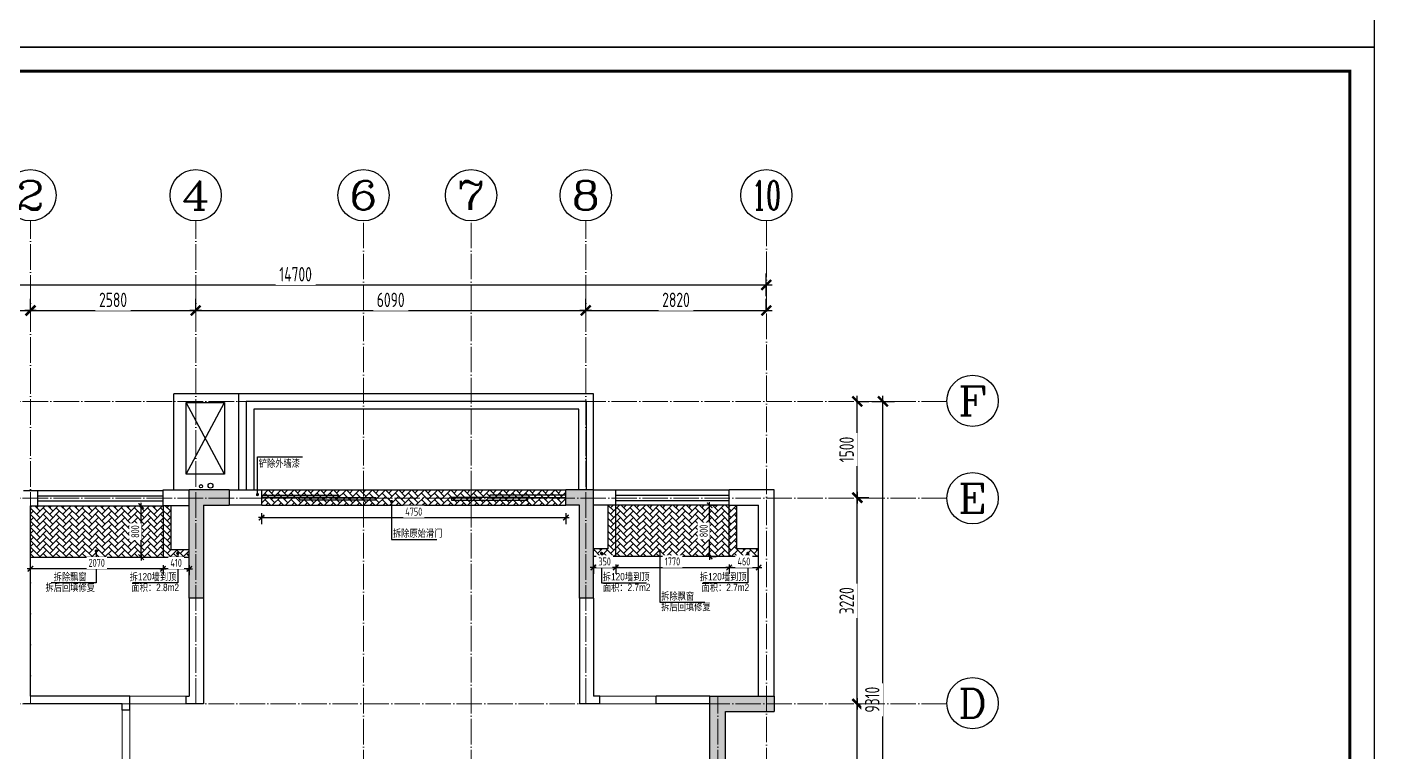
# Model space of a CAD drawing. Header units: inches. Extents: x 600 to 250244, y -404780 to 1000.
# Drawn here: x 70289 to 91323, y -280931 to -269611 of the extents above; entities that cross this region are included whole.
import ezdxf
from ezdxf.enums import TextEntityAlignment as Align

# ---------------------------------------------------------------- set-up
doc = ezdxf.new("R2010")
doc.units = ezdxf.units.IN
doc.header["$MEASUREMENT"] = 0
doc.linetypes.add('DOTE', pattern=[2.42, 2, -0.2, 0.02, -0.2])
for name, color, linetype in [('15开关布置图-YJ', 2, 'Continuous'), ('AXIS', 1, 'Continuous'), ('AXIS_TEXT', 7, 'Continuous'), ('A图框', 7, 'Continuous'), ('D-ARCHI', 250, 'Continuous'), ('EVH 立面填充', 8, 'Continuous'), ('IBS-003-建筑窗框', 3, 'Continuous'), ('IBS-182-原建筑墙体拆除', 200, 'Continuous'), ('IBS-182-原建筑非承重墙', 150, 'Continuous'), ('IBS-200-原建筑承重墙柱', 200, 'Continuous'), ('IBS-63-原建筑窗', 63, 'Continuous'), ('IRC-30-天花轮廓线', 30, 'Continuous'), ('外标注', 50, 'Continuous')]:
    doc.layers.add(name, color=color, linetype=linetype)
doc.layers.add('门', color=65, linetype='Continuous', lineweight=13)
doc.styles.add('_TCH_AXIS', font='COMPLEX', dxfattribs={"bigfont": 'GBCBIG'})
doc.styles.add('COMPLEX', font='COMPLEX')
doc.styles.add('HBA-DIMT', font='ARCHS.SHX', dxfattribs={"width": 0.8})
doc.styles.add('宋体', font='SimSun.ttf', dxfattribs={"width": 0.8})
doc.dimstyles.new('HBA_40', dxfattribs={"dimscale": 50, "dimtxt": 2.5, "dimasz": 0.1, "dimexe": 2, "dimexo": 2.5, "dimgap": 0.6, "dimtad": 1, "dimdec": 0, "dimrnd": 5, "dimzin": 0, "dimtxsty": 'HBA-DIMT', "dimblk": 'HBA_DIMENSION_TICK', "dimblk1": 'HBA_DIMENSION_TICK', "dimblk2": 'HBA_DIMENSION_TICK', "dimcen": 0.125, "dimclrd": 44, "dimclre": 44, "dimclrt": 2, "dimadec": 0, "dimazin": 0, "dimtfac": 1, "dimtdec": 0, "dimtix": 1, "dimtmove": 1, "dimatfit": 3, "dimldrblk": 'HBA_Leader_Dot', "dimfxl": 0, "dimtvp": 1, "dimtfill": 1, "dimtolj": 1, "dimtzin": 0, "dimarcsym": 0})
pattern_1 = [(45, (-18959.59, -185475.79), (8e-15, 101.823376), [216, -72]), (135, (-18908.676, -185424.88), (8e-15, 101.823376), [216, -72])]

# ---------------------------------------------------------------- blocks, each defined once
blk = doc.blocks.new('HBA_DIMENSION_TICK')
at = {"color": 0, "linetype": 'ByBlock'}
for p, q in [((-10, 0), (0, 0)), ((0, 0), (10, 0))]:
    blk.add_line(p, q, dxfattribs=at)
at = {"color": 50, "linetype": 'ByBlock'}
blk.add_solid([(-10, -7), (-7, -10), (7, 10), (10, 7)], dxfattribs=at)
blk = doc.blocks.new('*D151')
at = {"layer": 'Defpoints', "color": 0, "transparency": 16777216}
for p in [(83013, -280179), (83254, -280179), (83013, -282969)]:
    blk.add_point(p, dxfattribs=at)
at = {"layer": '外标注', "color": 44, "lineweight": -2, "transparency": 16777216}
for p, q in [((83238, -280179), (83434, -280179)), ((83254, -282960), (83254, -280188)), ((83238, -282969), (83434, -282969))]:
    blk.add_line(p, q, dxfattribs=at)
at = {"layer": '外标注', "color": 44, "lineweight": -2, "transparency": 16777216, "xscale": 9, "yscale": 9, "zscale": 9}
for p, rotation in [((83254, -280179), 90), ((83254, -282969), 270)]:
    blk.add_blockref('HBA_DIMENSION_TICK', p, dxfattribs=dict(at, rotation=rotation))
at = {"layer": '外标注', "color": 2, "transparency": 16777216, "insert": (83088, -281574), "char_height": 225, "attachment_point": 5, "rotation": 90, "style": 'HBA-DIMT', "bg_fill": 3, "box_fill_scale": 1.25, "bg_fill_color": 256, "bg_fill_true_color": 13158600, "bg_fill_transparency": 0}
blk.add_mtext('\\A1;2790', dxfattribs=at)
blk = doc.blocks.new('HBA_Leader_Dot')
at = {"color": 0, "linetype": 'ByBlock'}
blk.add_line((-5, 0), (-10, 0), dxfattribs=at)
at = {"color": 0, "linetype": 'ByBlock', "const_width": 5}
blk.add_lwpolyline([(-2.5, 0, 1), (2.5, 0, 1)], format="xyb", close=True, dxfattribs=at)
blk = doc.blocks.new('*D152')
at = {"layer": 'Defpoints', "color": 0, "transparency": 16777216}
for p in [(83013, -276959), (83254, -276959), (83013, -280179)]:
    blk.add_point(p, dxfattribs=at)
at = {"layer": '外标注', "color": 44, "lineweight": -2, "transparency": 16777216}
for p, q in [((83238, -276959), (83434, -276959)), ((83254, -280170), (83254, -276968)), ((83238, -280179), (83434, -280179))]:
    blk.add_line(p, q, dxfattribs=at)
at = {"layer": '外标注', "color": 44, "lineweight": -2, "transparency": 16777216, "xscale": 9, "yscale": 9, "zscale": 9}
for p, rotation in [((83254, -276959), 90), ((83254, -280179), 270)]:
    blk.add_blockref('HBA_DIMENSION_TICK', p, dxfattribs=dict(at, rotation=rotation))
at = {"layer": '外标注', "color": 2, "transparency": 16777216, "insert": (83088, -278569), "char_height": 225, "attachment_point": 5, "rotation": 90, "style": 'HBA-DIMT', "bg_fill": 3, "box_fill_scale": 1.25, "bg_fill_color": 256, "bg_fill_true_color": 13158600, "bg_fill_transparency": 0}
blk.add_mtext('\\A1;3220', dxfattribs=at)
blk = doc.blocks.new('*D153')
at = {"layer": 'Defpoints', "color": 0, "transparency": 16777216}
for p in [(83013, -275458), (83254, -275458), (83013, -276959)]:
    blk.add_point(p, dxfattribs=at)
at = {"layer": '外标注', "color": 44, "lineweight": -2, "transparency": 16777216}
for p, q in [((83238, -275458), (83434, -275458)), ((83254, -276950), (83254, -275467)), ((83238, -276959), (83434, -276959))]:
    blk.add_line(p, q, dxfattribs=at)
at = {"layer": '外标注', "color": 44, "lineweight": -2, "transparency": 16777216, "xscale": 9, "yscale": 9, "zscale": 9}
for p, rotation in [((83254, -275458), 90), ((83254, -276959), 270)]:
    blk.add_blockref('HBA_DIMENSION_TICK', p, dxfattribs=dict(at, rotation=rotation))
at = {"layer": '外标注', "color": 2, "transparency": 16777216, "insert": (83088, -276208), "char_height": 225, "attachment_point": 5, "rotation": 90, "style": 'HBA-DIMT', "bg_fill": 3, "box_fill_scale": 1.25, "bg_fill_color": 256, "bg_fill_true_color": 13158600, "bg_fill_transparency": 0}
blk.add_mtext('\\A1;1500', dxfattribs=at)
blk = doc.blocks.new('*D154')
at = {"layer": 'Defpoints', "color": 0, "transparency": 16777216}
for p in [(83254, -275458), (83654, -275458), (83254, -284767)]:
    blk.add_point(p, dxfattribs=at)
at = {"layer": '外标注', "color": 44, "lineweight": -2, "transparency": 16777216}
for p, q in [((83479, -275458), (83834, -275458)), ((83654, -284758), (83654, -275467)), ((83479, -284767), (83834, -284767))]:
    blk.add_line(p, q, dxfattribs=at)
at = {"layer": '外标注', "color": 44, "lineweight": -2, "transparency": 16777216, "xscale": 9, "yscale": 9, "zscale": 9}
for p, rotation in [((83654, -275458), 90), ((83654, -284767), 270)]:
    blk.add_blockref('HBA_DIMENSION_TICK', p, dxfattribs=dict(at, rotation=rotation))
at = {"layer": '外标注', "color": 2, "transparency": 16777216, "insert": (83488, -280113), "char_height": 225, "attachment_point": 5, "rotation": 90, "style": 'HBA-DIMT', "bg_fill": 3, "box_fill_scale": 1.25, "bg_fill_color": 256, "bg_fill_true_color": 13158600, "bg_fill_transparency": 0}
blk.add_mtext('\\A1;9310', dxfattribs=at)
blk = doc.blocks.new('*D155')
at = {"layer": 'Defpoints', "color": 0, "transparency": 16777216}
for p in [(70344, -274038), (67134, -274263), (70344, -274263)]:
    blk.add_point(p, dxfattribs=at)
at = {"layer": '外标注', "color": 44, "lineweight": -2, "transparency": 16777216}
for p, q in [((67134, -274038), (67134, -273858)), ((70344, -274038), (70344, -273858)), ((67143, -274038), (70335, -274038))]:
    blk.add_line(p, q, dxfattribs=at)
at = {"layer": '外标注', "color": 44, "lineweight": -2, "transparency": 16777216, "xscale": 9, "yscale": 9, "zscale": 9, "rotation": 180}
blk.add_blockref('HBA_DIMENSION_TICK', (67134, -274038), dxfattribs=at)
at = {"layer": '外标注', "color": 44, "lineweight": -2, "transparency": 16777216, "xscale": 9, "yscale": 9, "zscale": 9}
blk.add_blockref('HBA_DIMENSION_TICK', (70344, -274038), dxfattribs=at)
at = {"layer": '外标注', "color": 2, "transparency": 16777216, "insert": (68739, -273872), "char_height": 225, "attachment_point": 5, "style": 'HBA-DIMT', "bg_fill": 3, "box_fill_scale": 1.25, "bg_fill_color": 256, "bg_fill_true_color": 13158600, "bg_fill_transparency": 0}
blk.add_mtext('\\A1;3210', dxfattribs=at)
blk = doc.blocks.new('*D156')
at = {"layer": 'Defpoints', "color": 0, "transparency": 16777216}
for p in [(72924, -274038), (70344, -274263), (72924, -274263)]:
    blk.add_point(p, dxfattribs=at)
at = {"layer": '外标注', "color": 44, "lineweight": -2, "transparency": 16777216}
for p, q in [((70344, -274038), (70344, -273858)), ((72924, -274038), (72924, -273858)), ((70353, -274038), (72915, -274038))]:
    blk.add_line(p, q, dxfattribs=at)
at = {"layer": '外标注', "color": 44, "lineweight": -2, "transparency": 16777216, "xscale": 9, "yscale": 9, "zscale": 9, "rotation": 180}
blk.add_blockref('HBA_DIMENSION_TICK', (70344, -274038), dxfattribs=at)
at = {"layer": '外标注', "color": 44, "lineweight": -2, "transparency": 16777216, "xscale": 9, "yscale": 9, "zscale": 9}
blk.add_blockref('HBA_DIMENSION_TICK', (72924, -274038), dxfattribs=at)
at = {"layer": '外标注', "color": 2, "transparency": 16777216, "insert": (71634, -273872), "char_height": 225, "attachment_point": 5, "style": 'HBA-DIMT', "bg_fill": 3, "box_fill_scale": 1.25, "bg_fill_color": 256, "bg_fill_true_color": 13158600, "bg_fill_transparency": 0}
blk.add_mtext('\\A1;2580', dxfattribs=at)
blk = doc.blocks.new('*D157')
at = {"layer": 'Defpoints', "color": 0, "transparency": 16777216}
for p in [(79014, -274038), (72924, -274263), (79014, -274263)]:
    blk.add_point(p, dxfattribs=at)
at = {"layer": '外标注', "color": 44, "lineweight": -2, "transparency": 16777216}
for p, q in [((72924, -274038), (72924, -273858)), ((79014, -274038), (79014, -273858)), ((72933, -274038), (79005, -274038))]:
    blk.add_line(p, q, dxfattribs=at)
at = {"layer": '外标注', "color": 44, "lineweight": -2, "transparency": 16777216, "xscale": 9, "yscale": 9, "zscale": 9, "rotation": 180}
blk.add_blockref('HBA_DIMENSION_TICK', (72924, -274038), dxfattribs=at)
at = {"layer": '外标注', "color": 44, "lineweight": -2, "transparency": 16777216, "xscale": 9, "yscale": 9, "zscale": 9}
blk.add_blockref('HBA_DIMENSION_TICK', (79014, -274038), dxfattribs=at)
at = {"layer": '外标注', "color": 2, "transparency": 16777216, "insert": (75969, -273872), "char_height": 225, "attachment_point": 5, "style": 'HBA-DIMT', "bg_fill": 3, "box_fill_scale": 1.25, "bg_fill_color": 256, "bg_fill_true_color": 13158600, "bg_fill_transparency": 0}
blk.add_mtext('\\A1;6090', dxfattribs=at)
blk = doc.blocks.new('*D158')
at = {"layer": 'Defpoints', "color": 0, "transparency": 16777216}
for p in [(81834, -274038), (79014, -274263), (81834, -274263)]:
    blk.add_point(p, dxfattribs=at)
at = {"layer": '外标注', "color": 44, "lineweight": -2, "transparency": 16777216}
for p, q in [((79014, -274038), (79014, -273858)), ((81834, -274038), (81834, -273858)), ((79023, -274038), (81825, -274038))]:
    blk.add_line(p, q, dxfattribs=at)
at = {"layer": '外标注', "color": 44, "lineweight": -2, "transparency": 16777216, "xscale": 9, "yscale": 9, "zscale": 9, "rotation": 180}
blk.add_blockref('HBA_DIMENSION_TICK', (79014, -274038), dxfattribs=at)
at = {"layer": '外标注', "color": 44, "lineweight": -2, "transparency": 16777216, "xscale": 9, "yscale": 9, "zscale": 9}
blk.add_blockref('HBA_DIMENSION_TICK', (81834, -274038), dxfattribs=at)
at = {"layer": '外标注', "color": 2, "transparency": 16777216, "insert": (80424, -273872), "char_height": 225, "attachment_point": 5, "style": 'HBA-DIMT', "bg_fill": 3, "box_fill_scale": 1.25, "bg_fill_color": 256, "bg_fill_true_color": 13158600, "bg_fill_transparency": 0}
blk.add_mtext('\\A1;2820', dxfattribs=at)
blk = doc.blocks.new('*D159')
at = {"layer": 'Defpoints', "color": 0, "transparency": 16777216}
for p in [(81834, -273638), (67134, -274038), (81834, -274038)]:
    blk.add_point(p, dxfattribs=at)
at = {"layer": '外标注', "color": 44, "lineweight": -2, "transparency": 16777216}
for p, q in [((67134, -273813), (67134, -273458)), ((67143, -273638), (81825, -273638)), ((81834, -273813), (81834, -273458))]:
    blk.add_line(p, q, dxfattribs=at)
at = {"layer": '外标注', "color": 44, "lineweight": -2, "transparency": 16777216, "xscale": 9, "yscale": 9, "zscale": 9, "rotation": 180}
blk.add_blockref('HBA_DIMENSION_TICK', (67134, -273638), dxfattribs=at)
at = {"layer": '外标注', "color": 44, "lineweight": -2, "transparency": 16777216, "xscale": 9, "yscale": 9, "zscale": 9}
blk.add_blockref('HBA_DIMENSION_TICK', (81834, -273638), dxfattribs=at)
at = {"layer": '外标注', "color": 2, "transparency": 16777216, "insert": (74484, -273472), "char_height": 225, "attachment_point": 5, "style": 'HBA-DIMT', "bg_fill": 3, "box_fill_scale": 1.25, "bg_fill_color": 256, "bg_fill_true_color": 13158600, "bg_fill_transparency": 0}
blk.add_mtext('\\A1;14700', dxfattribs=at)
blk = doc.blocks.new('_AXISO')
blk.add_circle((0, 0), 0.5)
at = {"layer": 'AXIS_TEXT', "style": 'COMPLEX', "width": 1.041667}
blk.add_attdef('A', text='', height=0.56, dxfattribs=at).set_placement((-0.25, -0.28), (0.25, -0.28), align=Align.FIT)
blk = doc.blocks.new('gegeg')
at = {"layer": 'A图框'}
blk.add_lwpolyline([(162587, -39218), (162587, -60008), (133187, -60008), (133187, -39218)], close=True, dxfattribs=at)
at = {"layer": 'A图框', "const_width": 42}
blk.add_lwpolyline([(133537, -40125), (133537, -39568), (162237, -39568), (162237, -57908)], dxfattribs=at)
blk = doc.blocks.new('*D165')
at = {"layer": 'IRC-30-天花轮廓线', "color": 44, "lineweight": -2, "transparency": 16777216}
for p, q in [((79134, -278004), (79134, -278149)), ((79139, -278049), (79479, -278049)), ((79484, -278004), (79484, -278149))]:
    blk.add_line(p, q, dxfattribs=at)
at = {"layer": 'IRC-30-天花轮廓线', "color": 44, "lineweight": -2, "transparency": 16777216, "xscale": 5, "yscale": 5, "zscale": 5, "rotation": 180}
blk.add_blockref('HBA_DIMENSION_TICK', (79134, -278049), dxfattribs=at)
at = {"layer": 'IRC-30-天花轮廓线', "color": 44, "lineweight": -2, "transparency": 16777216, "xscale": 5, "yscale": 5, "zscale": 5}
blk.add_blockref('HBA_DIMENSION_TICK', (79484, -278049), dxfattribs=at)
at = {"layer": 'IRC-30-天花轮廓线', "color": 2, "transparency": 16777216, "insert": (79309, -277956), "char_height": 125, "attachment_point": 5, "style": 'HBA-DIMT', "bg_fill": 3, "box_fill_scale": 1.25, "bg_fill_color": 256, "bg_fill_true_color": 13158600, "bg_fill_transparency": 0}
blk.add_mtext('\\A1;350', dxfattribs=at)
at = {"layer": 'Defpoints', "color": 0, "transparency": 16777216}
for p in [(79134, -277879), (79484, -277879), (79484, -278049)]:
    blk.add_point(p, dxfattribs=at)
blk = doc.blocks.new('*D166')
at = {"layer": 'Defpoints', "color": 0, "transparency": 16777216}
for p in [(79484, -277879), (81254, -277879), (81254, -278049)]:
    blk.add_point(p, dxfattribs=at)
at = {"layer": 'IRC-30-天花轮廓线', "color": 44, "lineweight": -2, "transparency": 16777216}
for p, q in [((79484, -278004), (79484, -278149)), ((79489, -278049), (81249, -278049)), ((81254, -278004), (81254, -278149))]:
    blk.add_line(p, q, dxfattribs=at)
at = {"layer": 'IRC-30-天花轮廓线', "color": 44, "lineweight": -2, "transparency": 16777216, "xscale": 5, "yscale": 5, "zscale": 5, "rotation": 180}
blk.add_blockref('HBA_DIMENSION_TICK', (79484, -278049), dxfattribs=at)
at = {"layer": 'IRC-30-天花轮廓线', "color": 44, "lineweight": -2, "transparency": 16777216, "xscale": 5, "yscale": 5, "zscale": 5}
blk.add_blockref('HBA_DIMENSION_TICK', (81254, -278049), dxfattribs=at)
at = {"layer": 'IRC-30-天花轮廓线', "color": 2, "transparency": 16777216, "insert": (80369, -277956), "char_height": 125, "attachment_point": 5, "style": 'HBA-DIMT', "bg_fill": 3, "box_fill_scale": 1.25, "bg_fill_color": 256, "bg_fill_true_color": 13158600, "bg_fill_transparency": 0}
blk.add_mtext('\\A1;1770', dxfattribs=at)
blk = doc.blocks.new('*D167')
at = {"layer": 'Defpoints', "color": 0, "transparency": 16777216}
for p in [(81254, -277879), (81714, -278049), (81714, -278049)]:
    blk.add_point(p, dxfattribs=at)
at = {"layer": 'IRC-30-天花轮廓线', "color": 44, "lineweight": -2, "transparency": 16777216}
for p, q in [((81254, -278004), (81254, -278149)), ((81259, -278049), (81709, -278049)), ((81714, -278049), (81714, -277949))]:
    blk.add_line(p, q, dxfattribs=at)
at = {"layer": 'IRC-30-天花轮廓线', "color": 44, "lineweight": -2, "transparency": 16777216, "xscale": 5, "yscale": 5, "zscale": 5, "rotation": 180}
blk.add_blockref('HBA_DIMENSION_TICK', (81254, -278049), dxfattribs=at)
at = {"layer": 'IRC-30-天花轮廓线', "color": 44, "lineweight": -2, "transparency": 16777216, "xscale": 5, "yscale": 5, "zscale": 5}
blk.add_blockref('HBA_DIMENSION_TICK', (81714, -278049), dxfattribs=at)
at = {"layer": 'IRC-30-天花轮廓线', "color": 2, "transparency": 16777216, "insert": (81484, -277956), "char_height": 125, "attachment_point": 5, "style": 'HBA-DIMT', "bg_fill": 3, "box_fill_scale": 1.25, "bg_fill_color": 256, "bg_fill_true_color": 13158600, "bg_fill_transparency": 0}
blk.add_mtext('\\A1;460', dxfattribs=at)
blk = doc.blocks.new('*D168')
at = {"layer": 'Defpoints', "color": 0, "transparency": 16777216}
for p in [(80935, -277079), (80949, -277079), (80935, -277879)]:
    blk.add_point(p, dxfattribs=at)
at = {"layer": 'IRC-30-天花轮廓线', "color": 44, "lineweight": -2, "transparency": 16777216}
for p, q in [((80949, -277079), (81049, -277079)), ((80949, -277874), (80949, -277084)), ((80949, -277879), (81049, -277879))]:
    blk.add_line(p, q, dxfattribs=at)
at = {"layer": 'IRC-30-天花轮廓线', "color": 44, "lineweight": -2, "transparency": 16777216, "xscale": 5, "yscale": 5, "zscale": 5}
for p, rotation in [((80949, -277079), 90), ((80949, -277879), 270)]:
    blk.add_blockref('HBA_DIMENSION_TICK', p, dxfattribs=dict(at, rotation=rotation))
at = {"layer": 'IRC-30-天花轮廓线', "color": 2, "transparency": 16777216, "insert": (80856, -277479), "char_height": 125, "attachment_point": 5, "rotation": 90, "style": 'HBA-DIMT', "bg_fill": 3, "box_fill_scale": 1.25, "bg_fill_color": 256, "bg_fill_true_color": 13158600, "bg_fill_transparency": 0}
blk.add_mtext('\\A1;800', dxfattribs=at)
blk = doc.blocks.new('*D169')
at = {"layer": 'Defpoints', "color": 0, "transparency": 16777216}
for p in [(73954, -277079), (78704, -277079), (78704, -277271)]:
    blk.add_point(p, dxfattribs=at)
at = {"layer": 'IRC-30-天花轮廓线', "color": 44, "lineweight": -2, "transparency": 16777216}
for p, q in [((73954, -277204), (73954, -277371)), ((78704, -277204), (78704, -277371)), ((73959, -277271), (78699, -277271))]:
    blk.add_line(p, q, dxfattribs=at)
at = {"layer": 'IRC-30-天花轮廓线', "color": 44, "lineweight": -2, "transparency": 16777216, "xscale": 5, "yscale": 5, "zscale": 5, "rotation": 180}
blk.add_blockref('HBA_DIMENSION_TICK', (73954, -277271), dxfattribs=at)
at = {"layer": 'IRC-30-天花轮廓线', "color": 44, "lineweight": -2, "transparency": 16777216, "xscale": 5, "yscale": 5, "zscale": 5}
blk.add_blockref('HBA_DIMENSION_TICK', (78704, -277271), dxfattribs=at)
at = {"layer": 'IRC-30-天花轮廓线', "color": 2, "transparency": 16777216, "insert": (76329, -277179), "char_height": 125, "attachment_point": 5, "style": 'HBA-DIMT', "bg_fill": 3, "box_fill_scale": 1.25, "bg_fill_color": 256, "bg_fill_true_color": 13158600, "bg_fill_transparency": 0}
blk.add_mtext('\\A1;4750', dxfattribs=at)
blk = doc.blocks.new('*D170')
at = {"layer": 'IRC-30-天花轮廓线', "color": 44, "lineweight": -2, "transparency": 16777216}
for p, q in [((72414, -278014), (72414, -278170)), ((72824, -278014), (72824, -278170)), ((72819, -278070), (72419, -278070))]:
    blk.add_line(p, q, dxfattribs=at)
at = {"layer": 'IRC-30-天花轮廓线', "color": 44, "lineweight": -2, "transparency": 16777216, "xscale": 5, "yscale": 5, "zscale": 5, "rotation": 180}
blk.add_blockref('HBA_DIMENSION_TICK', (72414, -278070), dxfattribs=at)
at = {"layer": 'IRC-30-天花轮廓线', "color": 44, "lineweight": -2, "transparency": 16777216, "xscale": 5, "yscale": 5, "zscale": 5}
blk.add_blockref('HBA_DIMENSION_TICK', (72824, -278070), dxfattribs=at)
at = {"layer": 'IRC-30-天花轮廓线', "color": 2, "transparency": 16777216, "insert": (72619, -277977), "char_height": 125, "attachment_point": 5, "style": 'HBA-DIMT', "bg_fill": 3, "box_fill_scale": 1.25, "bg_fill_color": 256, "bg_fill_true_color": 13158600, "bg_fill_transparency": 0}
blk.add_mtext('\\A1;410', dxfattribs=at)
at = {"layer": 'Defpoints', "color": 0, "transparency": 16777216}
for p in [(72414, -277889), (72824, -277889), (72414, -278070)]:
    blk.add_point(p, dxfattribs=at)
blk = doc.blocks.new('*D171')
at = {"layer": 'Defpoints', "color": 0, "transparency": 16777216}
for p in [(72414, -277889), (70344, -278070), (70344, -278070)]:
    blk.add_point(p, dxfattribs=at)
at = {"layer": 'IRC-30-天花轮廓线', "color": 44, "lineweight": -2, "transparency": 16777216}
for p, q in [((70344, -278070), (70344, -277970)), ((72414, -278014), (72414, -278170)), ((72409, -278070), (70349, -278070))]:
    blk.add_line(p, q, dxfattribs=at)
at = {"layer": 'IRC-30-天花轮廓线', "color": 44, "lineweight": -2, "transparency": 16777216, "xscale": 5, "yscale": 5, "zscale": 5, "rotation": 180}
blk.add_blockref('HBA_DIMENSION_TICK', (70344, -278070), dxfattribs=at)
at = {"layer": 'IRC-30-天花轮廓线', "color": 44, "lineweight": -2, "transparency": 16777216, "xscale": 5, "yscale": 5, "zscale": 5}
blk.add_blockref('HBA_DIMENSION_TICK', (72414, -278070), dxfattribs=at)
at = {"layer": 'IRC-30-天花轮廓线', "color": 2, "transparency": 16777216, "insert": (71379, -277977), "char_height": 125, "attachment_point": 5, "style": 'HBA-DIMT', "bg_fill": 3, "box_fill_scale": 1.25, "bg_fill_color": 256, "bg_fill_true_color": 13158600, "bg_fill_transparency": 0}
blk.add_mtext('\\A1;2070', dxfattribs=at)
blk = doc.blocks.new('*D172')
at = {"layer": 'Defpoints', "color": 0, "transparency": 16777216}
for p in [(72042, -277089), (72073, -277089), (72042, -277889)]:
    blk.add_point(p, dxfattribs=at)
at = {"layer": 'IRC-30-天花轮廓线', "color": 44, "lineweight": -2, "transparency": 16777216}
for p, q in [((72073, -277089), (72173, -277089)), ((72073, -277884), (72073, -277094)), ((72073, -277889), (72173, -277889))]:
    blk.add_line(p, q, dxfattribs=at)
at = {"layer": 'IRC-30-天花轮廓线', "color": 44, "lineweight": -2, "transparency": 16777216, "xscale": 5, "yscale": 5, "zscale": 5}
for p, rotation in [((72073, -277089), 90), ((72073, -277889), 270)]:
    blk.add_blockref('HBA_DIMENSION_TICK', p, dxfattribs=dict(at, rotation=rotation))
at = {"layer": 'IRC-30-天花轮廓线', "color": 2, "transparency": 16777216, "insert": (71980, -277489), "char_height": 125, "attachment_point": 5, "rotation": 90, "style": 'HBA-DIMT', "bg_fill": 3, "box_fill_scale": 1.25, "bg_fill_color": 256, "bg_fill_true_color": 13158600, "bg_fill_transparency": 0}
blk.add_mtext('\\A1;800', dxfattribs=at)

msp = doc.modelspace()

# ---------------------------------------------------------------- hatches: boundary and pattern name
at = {"layer": 'EVH 立面填充'}
h = msp.add_hatch(color=256, dxfattribs=at)
h.dxf.hatch_style = 1
h.paths.add_polyline_path([(73044.4, -277078.6), (73444.4, -277078.6), (73444.4, -276838.6), (72824.4, -276838.6), (72824.4, -278528.6), (73044.4, -278528.6)])
h = msp.add_hatch(color=256, dxfattribs=at)
h.dxf.hatch_style = 1
h.paths.add_polyline_path([(78914.4, -277078.6), (78914.4, -278528.6), (79134.4, -278528.6), (79134.4, -276838.6), (78704.4, -276838.6), (78704.4, -277078.6)])
h = msp.add_hatch(color=256, dxfattribs=at)
h.dxf.hatch_style = 1
h.paths.add_polyline_path([(81194.4, -280298.6), (81954.4, -280298.6), (81954.4, -280058.6), (80954.4, -280058.6), (80954.4, -283088.6), (81194.4, -283088.6)])
at = {"layer": 'IBS-182-原建筑墙体拆除', "ltscale": 0.02}
h = msp.add_hatch(dxfattribs=at)
h.set_pattern_fill('AR-HBONE', color=136, scale=18)
h.set_pattern_definition([(45, (-18959.59, -191051.36), (8e-15, 101.823376), [216, -72]), (135, (-18908.676, -191000.45), (8e-15, 101.823376), [216, -72])])
h.paths.add_polyline_path([(78704.4, -276838.6), (73954.4, -276838.6), (73954.4, -277078.6), (78704.4, -277078.6)])
h = msp.add_hatch(dxfattribs=at)
h.set_pattern_fill('AR-HBONE', color=136, scale=18)
h.set_pattern_definition(pattern_1)
h.paths.add_polyline_path([(72414.4, -277888.6), (72824.4, -277888.6), (72824.4, -277768.6), (72534.4, -277768.6), (72534.4, -277088.6), (72414.4, -277088.6)])
h.paths.add_polyline_path([(72414.4, -277888.6), (72414.4, -277088.6), (70454.4, -277088.6), (70344.4, -277088.6), (70344.4, -277888.6)])
h = msp.add_hatch(dxfattribs=at)
h.set_pattern_fill('AR-HBONE', color=136, scale=18)
h.set_pattern_definition(pattern_1)
h.paths.add_polyline_path([(79364.4, -277758.6), (79134.4, -277758.6), (79134.4, -277878.6), (79484.4, -277878.6), (79484.4, -277078.6), (79364.4, -277078.6)])
h.paths.add_polyline_path([(79484.4, -277078.6), (79484.4, -277878.6), (81254.4, -277878.6), (81254.4, -277078.6)])
h.paths.add_polyline_path([(81254.4, -277878.6), (81714.4, -277878.6), (81714.4, -277758.6), (81374.4, -277758.6), (81374.4, -277078.6), (81254.4, -277078.6)])

# ---------------------------------------------------------------- linework, layer by layer
at = {"layer": 'D-ARCHI', "color": 251, "linetype": 'DOTE', "lineweight": 5, "ltscale": 200}
msp.add_line((81074.4, -287587), (81074.4, -280058.6), dxfattribs=at)
at = {"layer": 'IBS-003-建筑窗框', "color": 251, "ltscale": 10}
for p, q in [((79134.4, -275338.4), (73594.4, -275338.4)), ((73594.4, -275338.4), (73594.4, -276838.6)), ((79134.4, -276838.6), (79134.4, -275338.4)), ((78904.4, -275578.4), (73834.4, -275578.4)), ((73834.4, -275578.4), (73834.4, -276838.6)), ((78904.4, -276838.6), (78904.4, -275578.4)), ((70454.4, -276848.6), (72414.4, -276848.6)), ((79484.4, -276838.6), (81254.4, -276838.6)), ((70454.4, -277088.6), (72414.4, -277088.6)), ((81254.4, -277078.6), (79484.4, -277078.6))]:
    msp.add_line(p, q, dxfattribs=at)
at = {"layer": 'IBS-182-原建筑墙体拆除'}
for p, q in [((73954.4, -276838.6), (78704.4, -276838.6)), ((72414.4, -277088.6), (72414.4, -277888.6)), ((72534.4, -277088.6), (72534.4, -277768.6)), ((73954.4, -277078.6), (78704.4, -277078.6)), ((79364.4, -277758.6), (79364.4, -277078.6)), ((79484.4, -277878.6), (79484.4, -277078.6)), ((81254.4, -277878.6), (81254.4, -277078.6)), ((81374.4, -277758.6), (81374.4, -277078.6)), ((72534.4, -277768.6), (72824.4, -277768.6)), ((79364.4, -277758.6), (79134.4, -277758.6)), ((81714.4, -277758.6), (81374.4, -277758.6)), ((70344.4, -277888.6), (72824.4, -277888.6)), ((81714.4, -277878.6), (79134.4, -277878.6))]:
    msp.add_line(p, q, dxfattribs=at)
for points in [[(73954.4, -276918.6), (75144.4, -276918.6), (75144.4, -276958.6), (73954.4, -276958.6)], [(74549.4, -276958.6), (75739.4, -276958.6), (75739.4, -276998.6), (74549.4, -276998.6)], [(78109.4, -276958.6), (76919.4, -276958.6), (76919.4, -276998.6), (78109.4, -276998.6)], [(78704.4, -276918.6), (77514.4, -276918.6), (77514.4, -276958.6), (78704.4, -276958.6)]]:
    msp.add_lwpolyline(points, close=True, dxfattribs=at)
at = {"layer": 'IBS-182-原建筑非承重墙'}
for p, q in [((72584.4, -276838.6), (72584.4, -275338.4)), ((73594.4, -275338.4), (72584.4, -275338.4)), ((72776.4, -276592.3), (73374.5, -275473.5)), ((73374.5, -276592.3), (72776.4, -275473.5)), ((70234.4, -276847.6), (70454.4, -276847.6)), ((70454.4, -276847.6), (70454.4, -277088.6)), ((72414.4, -277088.6), (72414.4, -276838.6)), ((72414.4, -276838.6), (72824.4, -276838.6)), ((73444.4, -276838.6), (73954.4, -276838.6)), ((73954.4, -277078.6), (73954.4, -276838.6)), ((79134.4, -276838.6), (79484.4, -276838.6)), ((79484.4, -277078.6), (79484.4, -276838.6)), ((81954.4, -276838.6), (81254.4, -276838.6)), ((81254.4, -277078.6), (81254.4, -276838.6)), ((81954.4, -280058.6), (81954.4, -276838.6)), ((70344.4, -280058.6), (70344.4, -277088.6)), ((70344.4, -277088.6), (70454.4, -277088.6)), ((72824.4, -277088.6), (72414.4, -277088.6)), ((73954.4, -277078.6), (73444.4, -277078.6)), ((79484.4, -277078.6), (79134.4, -277078.6)), ((81254.4, -277078.6), (81714.4, -277078.6)), ((81714.4, -280058.6), (81714.4, -277078.6)), ((72824.4, -278528.6), (72824.4, -280058.6)), ((73044.4, -278528.6), (73044.4, -280178.6)), ((78914.4, -278528.6), (78914.4, -280178.6)), ((79134.4, -278528.6), (79134.4, -280058.6)), ((71894.4, -280058.6), (70344.4, -280058.6)), ((71894.4, -280278.6), (71894.4, -280058.6)), ((72774.4, -280178.6), (72774.4, -280058.6)), ((72774.4, -280058.6), (72824.4, -280058.6)), ((79234.4, -280058.6), (79134.4, -280058.6)), ((79234.4, -280178.6), (79234.4, -280058.6)), ((80114.4, -280178.6), (80114.4, -280058.6)), ((80954.4, -280058.6), (80114.4, -280058.6)), ((71774.4, -280178.6), (70234.4, -280178.6)), ((71774.4, -280278.6), (71774.4, -280178.6)), ((71894.4, -280278.6), (71774.4, -280278.6)), ((73044.4, -280178.6), (72774.4, -280178.6)), ((79234.4, -280178.6), (78914.4, -280178.6)), ((80954.4, -280178.6), (80114.4, -280178.6))]:
    msp.add_line(p, q, dxfattribs=at)
msp.add_lwpolyline([(72776.4, -275473.5), (73374.5, -275473.5), (73374.5, -276592.3), (72776.4, -276592.3)], close=True, dxfattribs=at)
for centre, radius in [((73006.6, -276780.7), 25), ((73155.5, -276772.1), 37.5)]:
    msp.add_circle(centre, radius, dxfattribs=at)
at = {"layer": 'IBS-200-原建筑承重墙柱', "ltscale": 0.02}
for p, q in [((72824.4, -278528.6), (72824.4, -276838.6)), ((73444.4, -276838.6), (72824.4, -276838.6)), ((73444.4, -276838.6), (73444.4, -277078.6)), ((78704.4, -277078.6), (78704.4, -276838.6)), ((79134.4, -276838.6), (78704.4, -276838.6)), ((79134.4, -278528.6), (79134.4, -276838.6)), ((73044.4, -277078.6), (73044.4, -278528.6)), ((73044.4, -277078.6), (73444.4, -277078.6)), ((78914.4, -277078.6), (78704.4, -277078.6)), ((78914.4, -278528.6), (78914.4, -277078.6)), ((73044.4, -278528.6), (72824.4, -278528.6)), ((79134.4, -278528.6), (78914.4, -278528.6)), ((80954.4, -283088.6), (80954.4, -280058.6)), ((80954.4, -280058.6), (81954.4, -280058.6)), ((81954.4, -280058.6), (81954.4, -280298.6)), ((81194.4, -283088.6), (81194.4, -280298.6)), ((81194.4, -280298.6), (81954.4, -280298.6))]:
    msp.add_line(p, q, dxfattribs=at)
at = {"layer": 'IBS-63-原建筑窗'}
for p, q in [((79024.4, -275458.4), (73714.4, -275458.4)), ((73714.4, -275458.4), (73714.4, -276838.6)), ((79024.4, -276838.6), (79024.4, -275458.4)), ((70454.4, -276928.6), (72414.4, -276928.6)), ((70454.4, -277008.6), (72414.4, -277008.6)), ((79484.4, -276918.6), (81254.4, -276918.6)), ((79484.4, -277006.2), (81254.4, -277006.2))]:
    msp.add_line(p, q, dxfattribs=at)
at = {"layer": '门', "color": 8, "lineweight": 5}
for points in [[(71894.4, -280058.6), (72774.4, -280058.6), (72774.4, -280178.6), (71894.4, -280178.6)], [(79234.4, -280058.6), (80114.4, -280058.6), (80114.4, -280178.6), (79234.4, -280178.6)], [(71774.1, -281158.6), (71894.4, -281158.6), (71894.4, -280278.6), (71774.1, -280278.6)]]:
    msp.add_lwpolyline(points, close=True, dxfattribs=at)

# ---------------------------------------------------------------- block references
at = {"layer": '15开关布置图-YJ', "color": 2, "xscale": 1.081083904090791, "yscale": 1.081083904090791, "zscale": 1.081083904090791}
msp.add_blockref('gegeg', (-84447.4, -205051), dxfattribs=at)
at = {"layer": 'AXIS'}
ref = msp.add_blockref('_AXISO', (70344.4, -272238.4), dxfattribs=dict(at, xscale=800, yscale=800, zscale=800))
ref.add_attrib('A', '2', dxfattribs={"layer": 'AXIS_TEXT', "height": 452.5, "style": '_TCH_AXIS', "width": 1.5}).set_placement((70118.1, -272464.7), (70570.6, -272464.7), align=Align.FIT)
ref = msp.add_blockref('_AXISO', (72924.4, -272238.4), dxfattribs=dict(at, xscale=800, yscale=800, zscale=800))
ref.add_attrib('A', '4', dxfattribs={"layer": 'AXIS_TEXT', "height": 452.5, "style": '_TCH_AXIS', "width": 1.3125}).set_placement((72698.1, -272464.7), (73150.6, -272464.7), align=Align.FIT)
ref = msp.add_blockref('_AXISO', (75544.1, -272238.4), dxfattribs=dict(at, xscale=800, yscale=800, zscale=800))
ref.add_attrib('A', '6', dxfattribs={"layer": 'AXIS_TEXT', "height": 452.5, "style": '_TCH_AXIS', "width": 1.5}).set_placement((75317.8, -272464.7), (75770.3, -272464.7), align=Align.FIT)
ref = msp.add_blockref('_AXISO', (77224.1, -272238.4), dxfattribs=dict(at, xscale=800, yscale=800, zscale=800))
ref.add_attrib('A', '7', dxfattribs={"layer": 'AXIS_TEXT', "height": 452.5, "style": '_TCH_AXIS', "width": 1.5}).set_placement((76997.8, -272464.7), (77450.3, -272464.7), align=Align.FIT)
ref = msp.add_blockref('_AXISO', (79014.4, -272238.4), dxfattribs=dict(at, xscale=800, yscale=800, zscale=800))
ref.add_attrib('A', '8', dxfattribs={"layer": 'AXIS_TEXT', "height": 452.5, "style": '_TCH_AXIS', "width": 1.5}).set_placement((78788.1, -272464.7), (79240.6, -272464.7), align=Align.FIT)
ref = msp.add_blockref('_AXISO', (81834.4, -272238.4), dxfattribs=dict(at, xscale=800, yscale=800, zscale=800))
ref.add_attrib('A', '10', dxfattribs={"layer": 'AXIS_TEXT', "height": 452.55, "style": '_TCH_AXIS', "width": 0.724138}).set_placement((81608.1, -272464.7), (82060.6, -272464.7), align=Align.FIT)
ref = msp.add_blockref('_AXISO', (85054.4, -275448.4), dxfattribs=dict(at, xscale=800, yscale=800, zscale=800))
ref.add_attrib('A', 'F', dxfattribs={"layer": 'AXIS_TEXT', "height": 452.5, "style": '_TCH_AXIS', "width": 1.3125}).set_placement((84828.1, -275674.7), (85280.6, -275674.7), align=Align.FIT)
ref = msp.add_blockref('_AXISO', (85054.4, -276968.6), dxfattribs=dict(at, xscale=800, yscale=800, zscale=800))
ref.add_attrib('A', 'E', dxfattribs={"layer": 'AXIS_TEXT', "height": 452.5, "style": '_TCH_AXIS', "width": 1.3125}).set_placement((84828.1, -277194.9), (85280.6, -277194.9), align=Align.FIT)
ref = msp.add_blockref('_AXISO', (85054.4, -280168.4), dxfattribs=dict(at, xscale=800, yscale=800, zscale=800))
ref.add_attrib('A', 'D', dxfattribs={"layer": 'AXIS_TEXT', "height": 452.5, "style": '_TCH_AXIS', "width": 1.235294}).set_placement((84828.1, -280394.7), (85280.6, -280394.7), align=Align.FIT)

# ---------------------------------------------------------------- texts
at = {"layer": 'IBS-182-原建筑墙体拆除', "lineweight": 0, "char_height": 115, "style": '宋体'}
for s, insert, width, attachment_point in [('{\\fArial Unicode MS|b0|i0|c134|p0;铲除外墙漆}', (73908.7, -276494.8), 786.532, 7), ('{\\fArial Unicode MS|b0|i0|c134|p0;拆除原始滑门}', (76003.3, -277457), 786.532, 1), ('{\\fArial Unicode MS|b0|i0|c134|p0;拆除飘窗}', (71222.7, -278136.5), 786.532, 3), ('{\\fArial Unicode MS|b0|i0|c134|p0;拆\\fArial Unicode MS|b0|i0|c0|p0;120\\fArial Unicode MS|b0|i0|c134|p0;墙到顶}', (72623.5, -278136.5), 786.532, 3), ('{\\fArial Unicode MS|b0|i0|c134|p0;拆\\fArial Unicode MS|b0|i0|c0|p0;120\\fArial Unicode MS|b0|i0|c134|p0;墙到顶}', (79281.2, -278136.5), 786.532, 1), ('{\\fArial Unicode MS|b0|i0|c134|p0;拆\\fArial Unicode MS|b0|i0|c0|p0;120\\fArial Unicode MS|b0|i0|c134|p0;墙到顶}', (81525.3, -278136.5), 786.532, 3), ('{\\fArial Unicode MS|b0|i0|c134|p0;拆后回填修复}', (71351.2, -278302.5), 736.874, 3), ('{\\fArial Unicode MS|b0|i0|c134|p0;面积：2.\\fArial Unicode MS|b0|i0|c0|p0;8\\fArial Unicode MS|b0|i0|c134|p0;m2}', (71920.8, -278303.3), 786.532, 1), ('{\\fArial Unicode MS|b0|i0|c134|p0;面积：2.7m2}', (79281.2, -278303.3), 786.532, 1), ('{\\fArial Unicode MS|b0|i0|c134|p0;拆除飘窗}', (80191.6, -278438.5), 786.532, 1), ('{\\fArial Unicode MS|b0|i0|c134|p0;面积：2.7m2}', (80822.6, -278303.3), 786.532, 1), ('{\\fArial Unicode MS|b0|i0|c134|p0;拆后回填修复}', (80192.1, -278604.6), 736.874, 1)]:
    msp.add_mtext(s, dxfattribs=dict(at, insert=insert, width=width, attachment_point=attachment_point))

# ---------------------------------------------------------------- dimensions: what is measured, and where the dimension line sits
at = {"layer": '外标注'}
dim = msp.add_linear_dim(base=(70344.4, -274038.4), p1=(67134.4, -274263), p2=(70344.4, -274263), dimstyle='HBA_40', override={"dimscale": 90, "dimfxl": 200, "dimfxlon": 1}, dxfattribs=at)
dim.commit()
dim.dimension.update_dxf_attribs({"geometry": '*D155', "text_midpoint": (68739.4, -273871.9)})
dim = msp.add_linear_dim(base=(83254.4, -280178.6), p1=(83012.6, -282968.6), p2=(83012.6, -280178.6), angle=270, dimstyle='HBA_40', override={"dimscale": 90, "dimfxl": 200, "dimfxlon": 1}, dxfattribs=at)
dim.commit()
dim.dimension.update_dxf_attribs({"geometry": '*D151', "text_midpoint": (83087.9, -281573.6)})

# ---------------------------------------------------------------- leaders
at = {"layer": 'IRC-30-天花轮廓线', "color": 5}
for points in [[(73888.5, -276911.5), (73888.5, -276319.8), (74592.9, -276319.8)], [(75983.1, -277019.8), (75983.1, -277611.5), (76687.5, -277611.5)], [(71371.8, -277792.5), (71371.8, -278290.9), (70667.5, -278290.9)], [(72643.6, -277829.4), (72643.6, -278290.9), (71939.3, -278290.9)], [(79261, -277829.4), (79261, -278290.9), (79965.4, -278290.9)], [(80171.5, -277792.5), (80171.5, -278593), (80875.9, -278593)], [(81545.4, -277829.4), (81545.4, -278290.9), (80841.1, -278290.9)]]:
    msp.add_leader(points, dimstyle='HBA_40', override={"dimtad": 0, "dimfxl": 200, "dimfxlon": 1}, dxfattribs=at)

# ---------------------------------------------------------------- next in the draw order: dimensions: what is measured, and where the dimension line sits
at = {"layer": '外标注'}
dim = msp.add_linear_dim(base=(72924.4, -274038.4), p1=(70344.4, -274263), p2=(72924.4, -274263), dimstyle='HBA_40', override={"dimscale": 90, "dimfxl": 200, "dimfxlon": 1}, dxfattribs=at)
dim.commit()
dim.dimension.update_dxf_attribs({"geometry": '*D156', "text_midpoint": (71634.4, -273871.9)})
dim = msp.add_linear_dim(base=(83254.4, -276958.6), p1=(83012.6, -280178.6), p2=(83012.6, -276958.6), angle=270, dimstyle='HBA_40', override={"dimscale": 90, "dimfxl": 200, "dimfxlon": 1}, dxfattribs=at)
dim.commit()
dim.dimension.update_dxf_attribs({"geometry": '*D152', "text_midpoint": (83087.9, -278568.6)})

# ---------------------------------------------------------------- next in the draw order: dimensions: what is measured, and where the dimension line sits
dim = msp.add_linear_dim(base=(79014.4, -274038.4), p1=(72924.4, -274263), p2=(79014.4, -274263), dimstyle='HBA_40', override={"dimscale": 90, "dimfxl": 200, "dimfxlon": 1}, dxfattribs=at)
dim.commit()
dim.dimension.update_dxf_attribs({"geometry": '*D157', "text_midpoint": (75969.4, -273871.9)})
dim = msp.add_linear_dim(base=(83254.4, -275458.4), p1=(83012.6, -276958.6), p2=(83012.6, -275458.4), angle=270, dimstyle='HBA_40', override={"dimscale": 90, "dimfxl": 200, "dimfxlon": 1}, dxfattribs=at)
dim.commit()
dim.dimension.update_dxf_attribs({"geometry": '*D153', "text_midpoint": (83087.9, -276208.5)})

# ---------------------------------------------------------------- next in the draw order: dimensions: what is measured, and where the dimension line sits
dim = msp.add_linear_dim(base=(81834.4, -274038.4), p1=(79014.4, -274263), p2=(81834.4, -274263), dimstyle='HBA_40', override={"dimscale": 90, "dimfxl": 200, "dimfxlon": 1}, dxfattribs=at)
dim.commit()
dim.dimension.update_dxf_attribs({"geometry": '*D158', "text_midpoint": (80424.4, -273871.9)})
dim = msp.add_linear_dim(base=(83654.4, -275458.4), p1=(83254.4, -284767), p2=(83254.4, -275458.4), angle=90, dimstyle='HBA_40', override={"dimscale": 90, "dimfxl": 200, "dimfxlon": 1}, dxfattribs=at)
dim.commit()
dim.dimension.update_dxf_attribs({"geometry": '*D154', "text_midpoint": (83487.9, -280112.7)})

# ---------------------------------------------------------------- next in the draw order: linework, layer by layer
at = {"layer": 'D-ARCHI', "color": 251, "linetype": 'DOTE', "lineweight": 5, "ltscale": 200}
for p, q in [((84654.4, -275458.4), (64327.1, -275458.4)), ((84654.4, -276968.6), (64314.4, -276968.6)), ((84654.4, -280178.6), (64327.1, -280178.6))]:
    msp.add_line(p, q, dxfattribs=at)

# ---------------------------------------------------------------- next in the draw order: dimensions: what is measured, and where the dimension line sits
at = {"layer": '外标注'}
dim = msp.add_linear_dim(base=(81834.4, -273638.4), p1=(67134.4, -274038.4), p2=(81834.4, -274038.4), dimstyle='HBA_40', override={"dimscale": 90, "dimfxl": 200, "dimfxlon": 1}, dxfattribs=at)
dim.commit()
dim.dimension.update_dxf_attribs({"geometry": '*D159', "text_midpoint": (74484.4, -273471.9)})

# ---------------------------------------------------------------- next in the draw order: linework, layer by layer
at = {"layer": 'D-ARCHI', "color": 251, "linetype": 'DOTE', "lineweight": 5, "ltscale": 200}
for p, q in [((70344.4, -280178.6), (70344.4, -272638.4)), ((72924.4, -280178.6), (72924.4, -272638.4)), ((75544.1, -287587), (75544.1, -272638.4)), ((77224.1, -287587), (77224.1, -272638.4)), ((79014.4, -280178.6), (79014.4, -272638.4)), ((81834.4, -286587), (81834.4, -272638.4))]:
    msp.add_line(p, q, dxfattribs=at)

# ---------------------------------------------------------------- next in the draw order: block references
at = {"layer": '15开关布置图-YJ', "color": 2, "xscale": 1.081091401797356, "yscale": 1.081091401797356, "zscale": 1.081091401797356}
msp.add_blockref('gegeg', (-84448.6, -227526.4), dxfattribs=at)

# ---------------------------------------------------------------- next in the draw order: dimensions: what is measured, and where the dimension line sits
at = {"layer": 'IRC-30-天花轮廓线', "color": 5}
for base, p1, p2, picture, middle in [((78704.4, -277271.4), (73954.4, -277078.6), (78704.4, -277078.6), '*D169', (76329.4, -277178.9)), ((72414.4, -278069.7), (72824.4, -277888.6), (72414.4, -277888.6), '*D170', (72619.4, -277977.2)), ((79484.4, -278048.8), (79134.4, -277878.6), (79484.4, -277878.6), '*D165', (79309.4, -277956.3))]:
    dim = msp.add_linear_dim(base=base, p1=p1, p2=p2, dimstyle='HBA_40', override={"dimfxl": 200, "dimfxlon": 1}, dxfattribs=at)
    dim.commit()
    dim.dimension.update_dxf_attribs({"geometry": picture, "text_midpoint": middle})

# ---------------------------------------------------------------- next in the draw order: dimensions: what is measured, and where the dimension line sits
for base, p1, p2, picture, middle in [((70344.4, -278069.7), (72414.4, -277888.6), (70344.4, -278069.7), '*D171', (71379.4, -277977.2)), ((81254.4, -278048.8), (79484.4, -277878.6), (81254.4, -277878.6), '*D166', (80369.4, -277956.3))]:
    dim = msp.add_linear_dim(base=base, p1=p1, p2=p2, dimstyle='HBA_40', override={"dimfxl": 200, "dimfxlon": 1}, dxfattribs=at)
    dim.commit()
    dim.dimension.update_dxf_attribs({"geometry": picture, "text_midpoint": middle})

# ---------------------------------------------------------------- next in the draw order: dimensions: what is measured, and where the dimension line sits
for base, p1, p2, picture, middle in [((72072.8, -277088.6), (72042.4, -277888.6), (72042.4, -277088.6), '*D172', (71980.3, -277488.6)), ((80948.6, -277078.6), (80934.9, -277878.6), (80934.9, -277078.6), '*D168', (80856.1, -277478.6))]:
    dim = msp.add_linear_dim(base=base, p1=p1, p2=p2, angle=90, dimstyle='HBA_40', override={"dimfxl": 200, "dimfxlon": 1}, dxfattribs=at)
    dim.commit()
    dim.dimension.update_dxf_attribs({"geometry": picture, "text_midpoint": middle})
dim = msp.add_linear_dim(base=(81714.4, -278048.8), p1=(81254.4, -277878.6), p2=(81714.4, -278048.8), dimstyle='HBA_40', override={"dimfxl": 200, "dimfxlon": 1}, dxfattribs=at)
dim.commit()
dim.dimension.update_dxf_attribs({"geometry": '*D167', "text_midpoint": (81484.4, -277956.3)})

doc.saveas('drawing.dxf')
